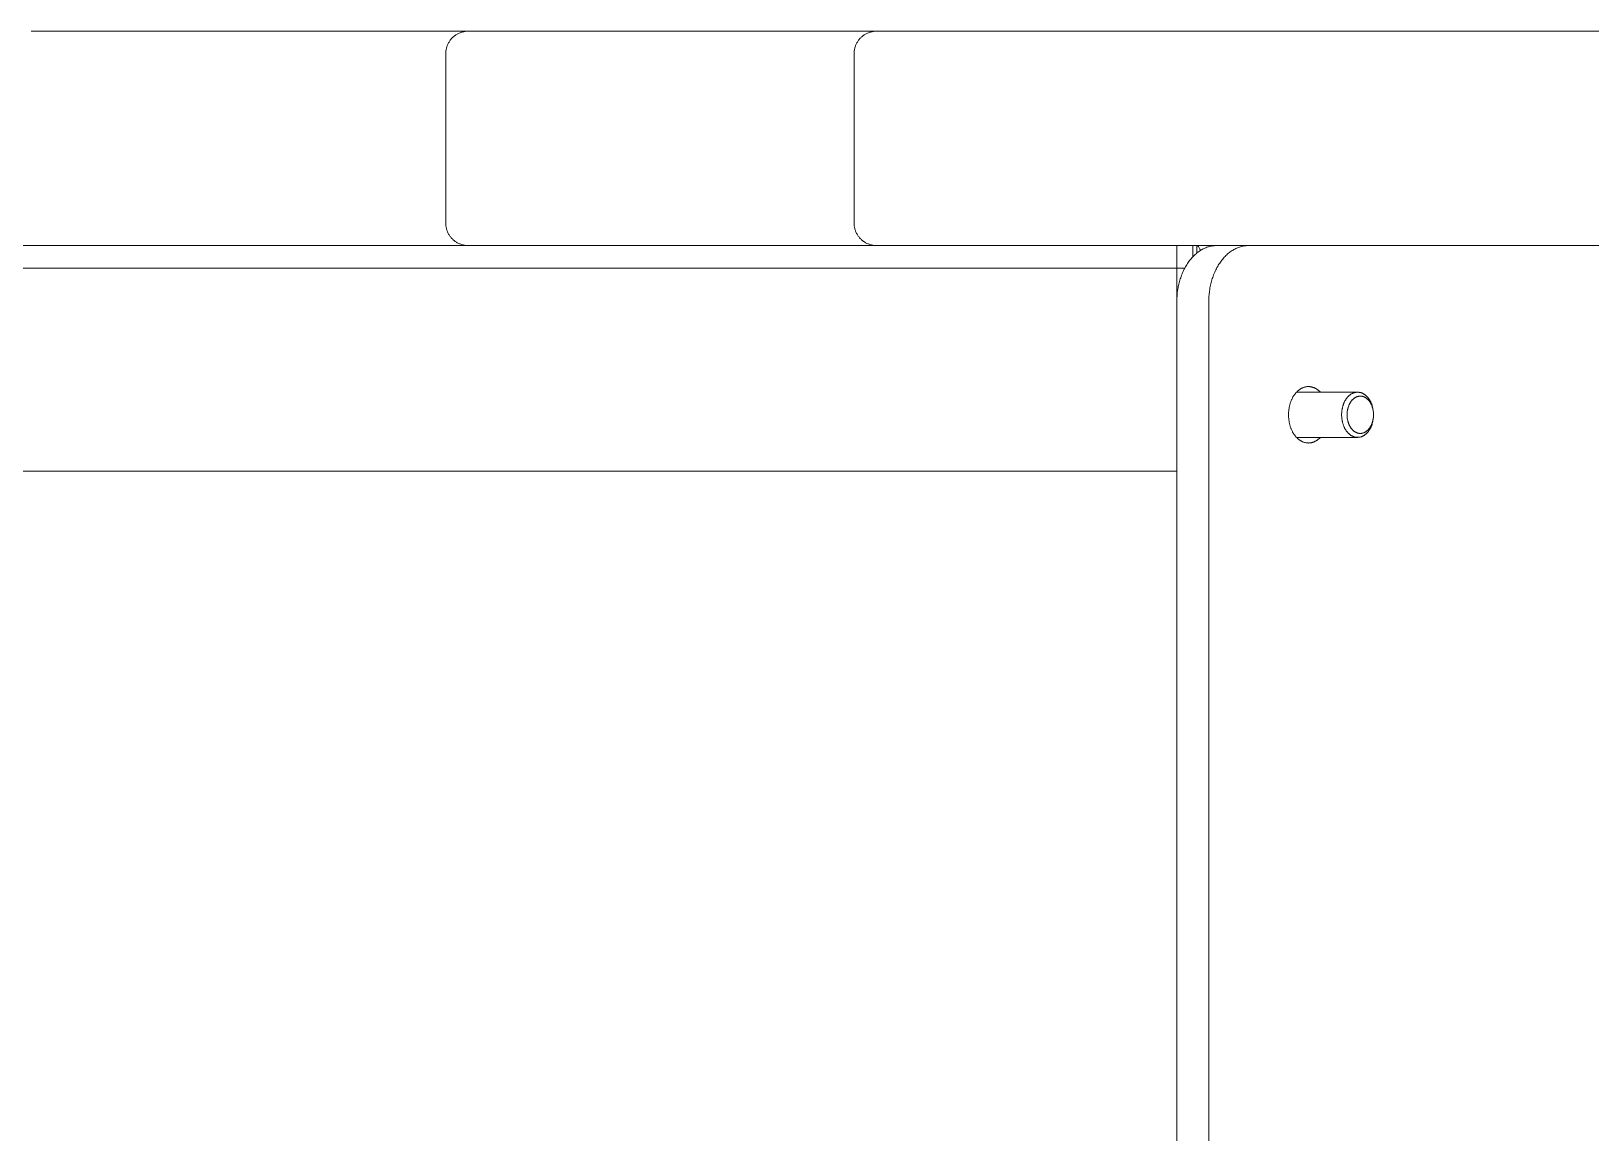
# Model space of a CAD drawing. Header units: millimetres. Extents: x -507 to 4570, y -12 to 3479.
# Drawn here: x 1247.2 to 1523.7, y 2824.5 to 3019.8 of the extents above; entities that cross this region are included whole.
import ezdxf

# ---------------------------------------------------------------- set-up
doc = ezdxf.new("R2010")
doc.units = ezdxf.units.MM
doc.layers.add('ZANO_R', color=7, linetype='Continuous', lineweight=0)

msp = doc.modelspace()

# ---------------------------------------------------------------- linework, layer by layer
at = {"layer": 'ZANO_R'}
for p, q in [((1311, 3019.82), (1247.24, 3019.82)), ((1324.61, 3019.82), (1311, 3019.82)), ((1321.99, 3018.75), (1322.09, 3018.84)), ((1322.09, 3018.84), (1322.2, 3018.93)), ((1322.2, 3018.93), (1322.3, 3019.01)), ((1322.3, 3019.01), (1322.41, 3019.09)), ((1322.41, 3019.09), (1322.53, 3019.17)), ((1322.53, 3019.17), (1322.64, 3019.24)), ((1322.64, 3019.24), (1322.76, 3019.31)), ((1322.76, 3019.31), (1322.88, 3019.38)), ((1322.88, 3019.38), (1323, 3019.44)), ((1323, 3019.44), (1323.13, 3019.49)), ((1323.13, 3019.49), (1323.25, 3019.55)), ((1323.25, 3019.55), (1323.38, 3019.59)), ((1323.38, 3019.59), (1323.51, 3019.64)), ((1323.51, 3019.64), (1323.64, 3019.68)), ((1323.64, 3019.68), (1323.77, 3019.71)), ((1323.77, 3019.71), (1323.91, 3019.74)), ((1323.91, 3019.74), (1324.04, 3019.77)), ((1324.04, 3019.77), (1324.18, 3019.79)), ((1324.18, 3019.79), (1324.31, 3019.8)), ((1324.31, 3019.8), (1324.45, 3019.82)), ((1324.45, 3019.82), (1324.58, 3019.82)), ((1324.58, 3019.82), (1324.72, 3019.82)), ((1384.4, 3019.82), (1324.72, 3019.82)), ((1396.97, 3019.82), (1384.4, 3019.82)), ((1394.37, 3018.75), (1394.47, 3018.84)), ((1394.47, 3018.84), (1394.58, 3018.93)), ((1394.58, 3018.93), (1394.68, 3019.01)), ((1394.68, 3019.01), (1394.79, 3019.09)), ((1394.79, 3019.09), (1394.91, 3019.17)), ((1394.91, 3019.17), (1395.02, 3019.24)), ((1395.02, 3019.24), (1395.14, 3019.31)), ((1395.14, 3019.31), (1395.26, 3019.38)), ((1395.26, 3019.38), (1395.38, 3019.44)), ((1395.38, 3019.44), (1395.51, 3019.49)), ((1395.51, 3019.49), (1395.63, 3019.55)), ((1395.63, 3019.55), (1395.76, 3019.59)), ((1395.76, 3019.59), (1395.89, 3019.64)), ((1395.89, 3019.64), (1396.02, 3019.68)), ((1396.02, 3019.68), (1396.15, 3019.71)), ((1396.15, 3019.71), (1396.29, 3019.74)), ((1396.29, 3019.74), (1396.42, 3019.77)), ((1396.42, 3019.77), (1396.56, 3019.79)), ((1396.56, 3019.79), (1396.69, 3019.8)), ((1396.69, 3019.8), (1396.83, 3019.82)), ((1396.83, 3019.82), (1396.96, 3019.82)), ((1396.96, 3019.82), (1397.1, 3019.82)), ((1452.13, 3019.82), (1397.1, 3019.82)), ((1763.6, 3019.82), (1452.13, 3019.82)), ((1320.72, 3015.96), (1320.73, 3016.1)), ((1320.73, 3016.1), (1320.74, 3016.23)), ((1320.74, 3016.23), (1320.76, 3016.37)), ((1320.76, 3016.37), (1320.78, 3016.5)), ((1320.78, 3016.5), (1320.8, 3016.64)), ((1320.8, 3016.64), (1320.84, 3016.77)), ((1320.84, 3016.77), (1320.87, 3016.9)), ((1320.87, 3016.9), (1320.91, 3017.03)), ((1320.91, 3017.03), (1320.95, 3017.16)), ((1320.95, 3017.16), (1321, 3017.29)), ((1321, 3017.29), (1321.05, 3017.42)), ((1321.05, 3017.42), (1321.11, 3017.54)), ((1321.11, 3017.54), (1321.17, 3017.67)), ((1321.17, 3017.67), (1321.23, 3017.79)), ((1321.23, 3017.79), (1321.3, 3017.9)), ((1321.3, 3017.9), (1321.38, 3018.02)), ((1321.38, 3018.02), (1321.45, 3018.13)), ((1321.45, 3018.13), (1321.53, 3018.24)), ((1321.53, 3018.24), (1321.62, 3018.35)), ((1321.62, 3018.35), (1321.71, 3018.45)), ((1321.71, 3018.45), (1321.8, 3018.56)), ((1321.8, 3018.56), (1321.89, 3018.65)), ((1321.89, 3018.65), (1321.99, 3018.75)), ((1393.1, 3015.96), (1393.11, 3016.1)), ((1393.11, 3016.1), (1393.12, 3016.23)), ((1393.12, 3016.23), (1393.14, 3016.37)), ((1393.14, 3016.37), (1393.16, 3016.5)), ((1393.16, 3016.5), (1393.18, 3016.64)), ((1393.18, 3016.64), (1393.21, 3016.77)), ((1393.21, 3016.77), (1393.25, 3016.9)), ((1393.25, 3016.9), (1393.29, 3017.03)), ((1393.29, 3017.03), (1393.33, 3017.16)), ((1393.33, 3017.16), (1393.38, 3017.29)), ((1393.38, 3017.29), (1393.43, 3017.42)), ((1393.43, 3017.42), (1393.49, 3017.54)), ((1393.49, 3017.54), (1393.55, 3017.67)), ((1393.55, 3017.67), (1393.61, 3017.79)), ((1393.61, 3017.79), (1393.68, 3017.9)), ((1393.68, 3017.9), (1393.76, 3018.02)), ((1393.76, 3018.02), (1393.83, 3018.13)), ((1393.83, 3018.13), (1393.91, 3018.24)), ((1393.91, 3018.24), (1394, 3018.35)), ((1394, 3018.35), (1394.09, 3018.45)), ((1394.09, 3018.45), (1394.18, 3018.56)), ((1394.18, 3018.56), (1394.27, 3018.65)), ((1394.27, 3018.65), (1394.37, 3018.75)), ((1320.72, 3015.82), (1320.72, 3015.96)), ((1320.72, 2985.82), (1320.72, 3015.82)), ((1393.1, 3015.82), (1393.1, 3015.96)), ((1393.1, 2985.82), (1393.1, 3015.82)), ((1320.72, 2985.69), (1320.72, 2985.82)), ((1320.73, 2985.55), (1320.72, 2985.69)), ((1393.1, 2985.69), (1393.1, 2985.82)), ((1393.11, 2985.55), (1393.1, 2985.69)), ((1320.74, 2985.41), (1320.73, 2985.55)), ((1320.76, 2985.28), (1320.74, 2985.41)), ((1320.78, 2985.14), (1320.76, 2985.28)), ((1320.81, 2985.01), (1320.78, 2985.14)), ((1320.84, 2984.88), (1320.81, 2985.01)), ((1320.87, 2984.74), (1320.84, 2984.88)), ((1320.91, 2984.61), (1320.87, 2984.74)), ((1320.95, 2984.48), (1320.91, 2984.61)), ((1321, 2984.35), (1320.95, 2984.48)), ((1321.05, 2984.23), (1321, 2984.35)), ((1321.11, 2984.1), (1321.05, 2984.23)), ((1321.17, 2983.98), (1321.11, 2984.1)), ((1321.24, 2983.86), (1321.17, 2983.98)), ((1321.31, 2983.74), (1321.24, 2983.86)), ((1321.38, 2983.63), (1321.31, 2983.74)), ((1321.46, 2983.51), (1321.38, 2983.63)), ((1321.54, 2983.4), (1321.46, 2983.51)), ((1321.62, 2983.29), (1321.54, 2983.4)), ((1321.71, 2983.19), (1321.62, 2983.29)), ((1321.8, 2983.09), (1321.71, 2983.19)), ((1321.9, 2982.99), (1321.8, 2983.09)), ((1322, 2982.89), (1321.9, 2982.99)), ((1322.1, 2982.8), (1322, 2982.89)), ((1393.12, 2985.41), (1393.11, 2985.55)), ((1393.14, 2985.28), (1393.12, 2985.41)), ((1393.16, 2985.14), (1393.14, 2985.28)), ((1393.18, 2985.01), (1393.16, 2985.14)), ((1393.21, 2984.88), (1393.18, 2985.01)), ((1393.25, 2984.74), (1393.21, 2984.88)), ((1393.29, 2984.61), (1393.25, 2984.74)), ((1393.33, 2984.48), (1393.29, 2984.61)), ((1393.38, 2984.35), (1393.33, 2984.48)), ((1393.43, 2984.23), (1393.38, 2984.35)), ((1393.49, 2984.1), (1393.43, 2984.23)), ((1393.55, 2983.98), (1393.49, 2984.1)), ((1393.62, 2983.86), (1393.55, 2983.98)), ((1393.69, 2983.74), (1393.62, 2983.86)), ((1393.76, 2983.63), (1393.69, 2983.74)), ((1393.84, 2983.51), (1393.76, 2983.63)), ((1393.92, 2983.4), (1393.84, 2983.51)), ((1394, 2983.29), (1393.92, 2983.4)), ((1394.09, 2983.19), (1394, 2983.29)), ((1394.18, 2983.09), (1394.09, 2983.19)), ((1394.28, 2982.99), (1394.18, 2983.09)), ((1394.38, 2982.89), (1394.28, 2982.99)), ((1394.48, 2982.8), (1394.38, 2982.89)), ((149.23, 2981.82), (1450.31, 2981.82)), ((1322.21, 2982.72), (1322.1, 2982.8)), ((1322.31, 2982.63), (1322.21, 2982.72)), ((1322.42, 2982.55), (1322.31, 2982.63)), ((1322.54, 2982.47), (1322.42, 2982.55)), ((1322.65, 2982.4), (1322.54, 2982.47)), ((1322.77, 2982.33), (1322.65, 2982.4)), ((1322.89, 2982.27), (1322.77, 2982.33)), ((1323.02, 2982.21), (1322.89, 2982.27)), ((1323.14, 2982.15), (1323.02, 2982.21)), ((1323.27, 2982.1), (1323.14, 2982.15)), ((1323.4, 2982.05), (1323.27, 2982.1)), ((1323.53, 2982.01), (1323.4, 2982.05)), ((1323.66, 2981.97), (1323.53, 2982.01)), ((1323.79, 2981.93), (1323.66, 2981.97)), ((1323.92, 2981.91), (1323.79, 2981.93)), ((1324.06, 2981.88), (1323.92, 2981.91)), ((1324.19, 2981.86), (1324.06, 2981.88)), ((1324.33, 2981.84), (1324.19, 2981.86)), ((1324.47, 2981.83), (1324.33, 2981.84)), ((1324.6, 2981.83), (1324.47, 2981.83)), ((1394.58, 2982.72), (1394.48, 2982.8)), ((1394.69, 2982.63), (1394.58, 2982.72)), ((1394.8, 2982.55), (1394.69, 2982.63)), ((1394.92, 2982.47), (1394.8, 2982.55)), ((1395.03, 2982.4), (1394.92, 2982.47)), ((1395.15, 2982.33), (1395.03, 2982.4)), ((1395.27, 2982.27), (1395.15, 2982.33)), ((1395.39, 2982.21), (1395.27, 2982.27)), ((1395.52, 2982.15), (1395.39, 2982.21)), ((1395.65, 2982.1), (1395.52, 2982.15)), ((1395.77, 2982.05), (1395.65, 2982.1)), ((1395.9, 2982.01), (1395.77, 2982.05)), ((1396.04, 2981.97), (1395.9, 2982.01)), ((1396.17, 2981.93), (1396.04, 2981.97)), ((1396.3, 2981.91), (1396.17, 2981.93)), ((1396.44, 2981.88), (1396.3, 2981.91)), ((1396.57, 2981.86), (1396.44, 2981.88)), ((1396.71, 2981.84), (1396.57, 2981.86)), ((1396.85, 2981.83), (1396.71, 2981.84)), ((1396.98, 2981.83), (1396.85, 2981.83)), ((1450.31, 2977.82), (1450.31, 2981.82)), ((1450.31, 2981.82), (1453.14, 2981.82)), ((1453.14, 2981.82), (1453.14, 2979.82)), ((1457.22, 2981.82), (1453.14, 2981.82)), ((1453.57, 2980.25), (1453.42, 2980.11)), ((1453.72, 2980.38), (1453.57, 2980.25)), ((1453.87, 2980.51), (1453.72, 2980.38)), ((1453.84, 2981.82), (1453.84, 2980.49)), ((1454.02, 2980.63), (1453.87, 2980.51)), ((1454.15, 2981.66), (1453.88, 2981.82)), ((1454.18, 2980.74), (1454.02, 2980.63)), ((1454.15, 2981.66), (1454.39, 2981.21)), ((1454.34, 2980.85), (1454.18, 2980.74)), ((1454.5, 2980.96), (1454.34, 2980.85)), ((1454.42, 2981.12), (1454.39, 2981.21)), ((1454.45, 2981.03), (1454.42, 2981.12)), ((1454.47, 2980.94), (1454.45, 2981.03)), ((1454.66, 2981.05), (1454.5, 2980.96)), ((1454.82, 2981.15), (1454.66, 2981.05)), ((1454.98, 2981.23), (1454.82, 2981.15)), ((1455.14, 2981.31), (1454.98, 2981.23)), ((1455.3, 2981.38), (1455.14, 2981.31)), ((1455.46, 2981.45), (1455.3, 2981.38)), ((1455.63, 2981.51), (1455.46, 2981.45)), ((1455.79, 2981.57), (1455.63, 2981.51)), ((1455.95, 2981.62), (1455.79, 2981.57)), ((1456.11, 2981.66), (1455.95, 2981.62)), ((1456.27, 2981.7), (1456.11, 2981.66)), ((1456.43, 2981.74), (1456.27, 2981.7)), ((1456.59, 2981.76), (1456.43, 2981.74)), ((1456.75, 2981.79), (1456.59, 2981.76)), ((1456.91, 2981.8), (1456.75, 2981.79)), ((1457.07, 2981.82), (1456.91, 2981.8)), ((1457.22, 2981.82), (1457.07, 2981.82)), ((1457.38, 2981.82), (1457.22, 2981.82)), ((1458.01, 2981.82), (1457.38, 2981.82)), ((1462.88, 2981.82), (1458.01, 2981.82)), ((1459.01, 2980.05), (1459.17, 2980.19)), ((1459.17, 2980.19), (1459.32, 2980.33)), ((1459.32, 2980.33), (1459.47, 2980.46)), ((1459.47, 2980.46), (1459.63, 2980.59)), ((1459.63, 2980.59), (1459.79, 2980.71)), ((1459.79, 2980.71), (1459.95, 2980.82)), ((1459.95, 2980.82), (1460.11, 2980.93)), ((1460.11, 2980.93), (1460.27, 2981.03)), ((1460.27, 2981.03), (1460.43, 2981.12)), ((1460.43, 2981.12), (1460.6, 2981.21)), ((1460.6, 2981.21), (1460.76, 2981.29)), ((1460.76, 2981.29), (1460.92, 2981.37)), ((1460.92, 2981.37), (1461.09, 2981.44)), ((1461.09, 2981.44), (1461.25, 2981.5)), ((1461.25, 2981.5), (1461.42, 2981.56)), ((1461.42, 2981.56), (1461.58, 2981.61)), ((1461.58, 2981.61), (1461.75, 2981.66)), ((1461.75, 2981.66), (1461.91, 2981.7)), ((1461.91, 2981.7), (1462.08, 2981.73)), ((1462.08, 2981.73), (1462.24, 2981.76)), ((1462.24, 2981.76), (1462.4, 2981.78)), ((1462.4, 2981.78), (1462.56, 2981.8)), ((1462.56, 2981.8), (1462.72, 2981.81)), ((1462.72, 2981.81), (1462.88, 2981.82)), ((1462.88, 2981.82), (1463.03, 2981.82)), ((1478.36, 2981.82), (1463.03, 2981.82)), ((1478.36, 2981.82), (1680, 2981.82)), ((149.23, 2977.82), (1450.31, 2977.82)), ((1450.31, 2977.82), (1450.31, 2941.82)), ((1450.31, 2977.82), (1451.72, 2977.82)), ((1451.52, 2977.43), (1451.42, 2977.22)), ((1451.62, 2977.64), (1451.52, 2977.43)), ((1451.73, 2977.84), (1451.62, 2977.64)), ((1451.84, 2978.04), (1451.73, 2977.84)), ((1451.95, 2978.24), (1451.84, 2978.04)), ((1452.07, 2978.43), (1451.95, 2978.24)), ((1452.19, 2978.62), (1452.07, 2978.43)), ((1452.32, 2978.81), (1452.19, 2978.62)), ((1452.44, 2978.99), (1452.32, 2978.81)), ((1452.57, 2979.16), (1452.44, 2978.99)), ((1452.71, 2979.33), (1452.57, 2979.16)), ((1452.84, 2979.5), (1452.71, 2979.33)), ((1452.98, 2979.66), (1452.84, 2979.5)), ((1453.13, 2979.81), (1452.98, 2979.66)), ((1453.27, 2979.96), (1453.13, 2979.81)), ((1453.42, 2980.11), (1453.27, 2979.96)), ((1457.12, 2977.3), (1457.22, 2977.51)), ((1457.22, 2977.51), (1457.32, 2977.72)), ((1457.32, 2977.72), (1457.43, 2977.93)), ((1457.43, 2977.93), (1457.55, 2978.13)), ((1457.55, 2978.13), (1457.66, 2978.33)), ((1457.66, 2978.33), (1457.78, 2978.52)), ((1457.78, 2978.52), (1457.91, 2978.71)), ((1457.91, 2978.71), (1458.03, 2978.9)), ((1458.03, 2978.9), (1458.17, 2979.08)), ((1458.17, 2979.08), (1458.3, 2979.25)), ((1458.3, 2979.25), (1458.44, 2979.42)), ((1458.44, 2979.42), (1458.58, 2979.59)), ((1458.58, 2979.59), (1458.72, 2979.75)), ((1458.72, 2979.75), (1458.87, 2979.9)), ((1458.87, 2979.9), (1459.01, 2980.05)), ((1450.62, 2974.77), (1450.57, 2974.54)), ((1450.67, 2975), (1450.62, 2974.77)), ((1450.73, 2975.22), (1450.67, 2975)), ((1450.79, 2975.45), (1450.73, 2975.22)), ((1450.85, 2975.68), (1450.79, 2975.45)), ((1450.92, 2975.9), (1450.85, 2975.68)), ((1451, 2976.13), (1450.92, 2975.9)), ((1451.07, 2976.35), (1451, 2976.13)), ((1451.15, 2976.57), (1451.07, 2976.35)), ((1451.24, 2976.79), (1451.15, 2976.57)), ((1451.33, 2977.01), (1451.24, 2976.79)), ((1451.42, 2977.22), (1451.33, 2977.01)), ((1456.24, 2974.58), (1456.29, 2974.81)), ((1456.29, 2974.81), (1456.34, 2975.04)), ((1456.34, 2975.04), (1456.4, 2975.27)), ((1456.4, 2975.27), (1456.46, 2975.51)), ((1456.46, 2975.51), (1456.53, 2975.74)), ((1456.53, 2975.74), (1456.6, 2975.96)), ((1456.6, 2975.96), (1456.67, 2976.19)), ((1456.67, 2976.19), (1456.75, 2976.42)), ((1456.75, 2976.42), (1456.84, 2976.64)), ((1456.84, 2976.64), (1456.93, 2976.86)), ((1456.93, 2976.86), (1457.02, 2977.08)), ((1457.02, 2977.08), (1457.12, 2977.3)), ((1450.32, 2972.49), (1450.31, 2972.05)), ((1450.35, 2972.94), (1450.32, 2972.49)), ((1450.39, 2973.39), (1450.35, 2972.94)), ((1450.45, 2973.85), (1450.39, 2973.39)), ((1450.53, 2974.31), (1450.45, 2973.85)), ((1450.57, 2974.54), (1450.53, 2974.31)), ((1455.96, 2971.82), (1455.97, 2972.27)), ((1455.97, 2972.27), (1455.99, 2972.72)), ((1455.99, 2972.72), (1456.03, 2973.18)), ((1456.03, 2973.18), (1456.08, 2973.64)), ((1456.08, 2973.64), (1456.15, 2974.11)), ((1456.15, 2974.11), (1456.19, 2974.34)), ((1456.19, 2974.34), (1456.24, 2974.58)), ((1455.96, 2971.82), (1455.96, 2577.82)), ((1471.02, 2955.17), (1471.08, 2955.27)), ((1471.08, 2955.27), (1471.14, 2955.36)), ((1471.14, 2955.36), (1471.21, 2955.45)), ((1471.21, 2955.45), (1471.27, 2955.54)), ((1471.27, 2955.54), (1471.34, 2955.62)), ((1471.34, 2955.62), (1471.41, 2955.71)), ((1471.41, 2955.71), (1471.48, 2955.79)), ((1471.48, 2955.79), (1471.56, 2955.86)), ((1482.35, 2955.82), (1471.52, 2955.82)), ((1471.56, 2955.86), (1471.63, 2955.94)), ((1471.63, 2955.94), (1471.71, 2956.01)), ((1471.71, 2956.01), (1471.78, 2956.08)), ((1471.78, 2956.08), (1471.86, 2956.14)), ((1471.86, 2956.14), (1471.94, 2956.21)), ((1471.94, 2956.21), (1472.02, 2956.27)), ((1472.02, 2956.27), (1472.1, 2956.32)), ((1472.1, 2956.32), (1472.18, 2956.38)), ((1472.18, 2956.38), (1472.26, 2956.43)), ((1472.26, 2956.43), (1472.34, 2956.47)), ((1472.34, 2956.47), (1472.42, 2956.52)), ((1472.42, 2956.52), (1472.5, 2956.56)), ((1472.5, 2956.56), (1472.59, 2956.6)), ((1472.59, 2956.6), (1472.67, 2956.63)), ((1472.67, 2956.63), (1472.75, 2956.66)), ((1472.75, 2956.66), (1472.83, 2956.69)), ((1472.83, 2956.69), (1472.92, 2956.72)), ((1472.92, 2956.72), (1473, 2956.74)), ((1473, 2956.74), (1473.08, 2956.76)), ((1473.08, 2956.76), (1473.16, 2956.78)), ((1473.16, 2956.78), (1473.24, 2956.79)), ((1473.24, 2956.79), (1473.32, 2956.8)), ((1473.32, 2956.8), (1473.4, 2956.81)), ((1473.4, 2956.81), (1473.48, 2956.82)), ((1473.48, 2956.82), (1473.56, 2956.82)), ((1473.56, 2956.82), (1473.64, 2956.82)), ((1473.64, 2956.82), (1473.71, 2956.82)), ((1473.71, 2956.82), (1473.77, 2956.82)), ((1473.77, 2956.82), (1473.84, 2956.82)), ((1473.84, 2956.82), (1473.9, 2956.81)), ((1473.9, 2956.81), (1473.97, 2956.8)), ((1473.97, 2956.8), (1474.04, 2956.79)), ((1474.04, 2956.79), (1474.1, 2956.78)), ((1474.1, 2956.78), (1474.17, 2956.77)), ((1474.17, 2956.77), (1474.24, 2956.75)), ((1474.24, 2956.75), (1474.31, 2956.74)), ((1474.31, 2956.74), (1474.38, 2956.72)), ((1474.38, 2956.72), (1474.44, 2956.69)), ((1474.44, 2956.69), (1474.51, 2956.67)), ((1474.51, 2956.67), (1474.58, 2956.65)), ((1474.58, 2956.65), (1474.65, 2956.62)), ((1474.65, 2956.62), (1474.72, 2956.59)), ((1474.72, 2956.59), (1474.79, 2956.56)), ((1474.79, 2956.56), (1474.85, 2956.52)), ((1474.85, 2956.52), (1474.92, 2956.49)), ((1474.92, 2956.49), (1474.99, 2956.45)), ((1474.99, 2956.45), (1475.06, 2956.41)), ((1475.06, 2956.41), (1475.12, 2956.36)), ((1475.12, 2956.36), (1475.19, 2956.32)), ((1475.19, 2956.32), (1475.26, 2956.27)), ((1475.26, 2956.27), (1475.32, 2956.22)), ((1475.32, 2956.22), (1475.39, 2956.17)), ((1475.39, 2956.17), (1475.45, 2956.12)), ((1475.45, 2956.12), (1475.51, 2956.07)), ((1475.51, 2956.07), (1475.58, 2956.01)), ((1475.58, 2956.01), (1475.64, 2955.95)), ((1475.64, 2955.95), (1475.7, 2955.89)), ((1475.7, 2955.89), (1475.76, 2955.82)), ((1480.92, 2955.28), (1480.86, 2955.23)), ((1480.98, 2955.33), (1480.92, 2955.28)), ((1481.05, 2955.38), (1480.98, 2955.33)), ((1481.11, 2955.42), (1481.05, 2955.38)), ((1481.17, 2955.47), (1481.11, 2955.42)), ((1481.24, 2955.51), (1481.17, 2955.47)), ((1481.3, 2955.54), (1481.24, 2955.51)), ((1481.37, 2955.58), (1481.3, 2955.54)), ((1481.44, 2955.61), (1481.37, 2955.58)), ((1481.5, 2955.64), (1481.44, 2955.61)), ((1481.57, 2955.67), (1481.5, 2955.64)), ((1481.63, 2955.7), (1481.57, 2955.67)), ((1481.7, 2955.72), (1481.63, 2955.7)), ((1481.77, 2955.74), (1481.7, 2955.72)), ((1481.83, 2955.76), (1481.77, 2955.74)), ((1481.9, 2955.77), (1481.83, 2955.76)), ((1481.96, 2955.79), (1481.9, 2955.77)), ((1482.03, 2955.8), (1481.96, 2955.79)), ((1482.09, 2955.81), (1482.03, 2955.8)), ((1482.16, 2955.82), (1482.09, 2955.81)), ((1482.22, 2955.82), (1482.16, 2955.82)), ((1482.28, 2955.82), (1482.22, 2955.82)), ((1482.35, 2955.82), (1482.28, 2955.82)), ((1482.41, 2955.82), (1482.35, 2955.82)), ((1482.47, 2955.82), (1482.41, 2955.82)), ((1482.53, 2955.82), (1482.47, 2955.82)), ((1482.59, 2955.81), (1482.53, 2955.82)), ((1482.65, 2955.8), (1482.59, 2955.81)), ((1482.71, 2955.79), (1482.65, 2955.8)), ((1482.77, 2955.78), (1482.71, 2955.79)), ((1482.83, 2955.76), (1482.77, 2955.78)), ((1482.9, 2955.75), (1482.83, 2955.76)), ((1482.96, 2955.73), (1482.9, 2955.75)), ((1483.02, 2955.71), (1482.96, 2955.73)), ((1483.08, 2955.69), (1483.02, 2955.71)), ((1483.15, 2955.66), (1483.08, 2955.69)), ((1483.21, 2955.63), (1483.15, 2955.66)), ((1483.27, 2955.61), (1483.21, 2955.63)), ((1483.33, 2955.57), (1483.27, 2955.61)), ((1483.39, 2955.54), (1483.33, 2955.57)), ((1483.46, 2955.5), (1483.39, 2955.54)), ((1483.52, 2955.47), (1483.46, 2955.5)), ((1483.58, 2955.42), (1483.52, 2955.47)), ((1483.64, 2955.38), (1483.58, 2955.42)), ((1483.7, 2955.34), (1483.64, 2955.38)), ((1483.76, 2955.29), (1483.7, 2955.34)), ((1483.82, 2955.24), (1483.76, 2955.29)), ((1470.12, 2952.27), (1470.14, 2952.5)), ((1470.14, 2952.5), (1470.16, 2952.73)), ((1470.16, 2952.73), (1470.2, 2952.97)), ((1470.2, 2952.97), (1470.22, 2953.08)), ((1470.22, 2953.08), (1470.24, 2953.2)), ((1470.24, 2953.2), (1470.27, 2953.32)), ((1470.27, 2953.32), (1470.29, 2953.43)), ((1470.29, 2953.43), (1470.32, 2953.55)), ((1470.32, 2953.55), (1470.35, 2953.67)), ((1470.35, 2953.67), (1470.39, 2953.78)), ((1470.39, 2953.78), (1470.42, 2953.89)), ((1470.42, 2953.89), (1470.46, 2954.01)), ((1470.46, 2954.01), (1470.5, 2954.12)), ((1470.5, 2954.12), (1470.54, 2954.23)), ((1470.54, 2954.23), (1470.59, 2954.34)), ((1470.59, 2954.34), (1470.63, 2954.45)), ((1470.63, 2954.45), (1470.68, 2954.56)), ((1470.68, 2954.56), (1470.73, 2954.67)), ((1470.73, 2954.67), (1470.79, 2954.77)), ((1470.79, 2954.77), (1470.84, 2954.88)), ((1470.84, 2954.88), (1470.9, 2954.98)), ((1470.9, 2954.98), (1470.96, 2955.08)), ((1470.96, 2955.08), (1471.02, 2955.17)), ((1479.56, 2952.55), (1479.54, 2952.37)), ((1479.59, 2952.74), (1479.56, 2952.55)), ((1479.61, 2952.83), (1479.59, 2952.74)), ((1479.63, 2952.93), (1479.61, 2952.83)), ((1479.65, 2953.02), (1479.63, 2952.93)), ((1479.67, 2953.11), (1479.65, 2953.02)), ((1479.69, 2953.2), (1479.67, 2953.11)), ((1479.72, 2953.3), (1479.69, 2953.2)), ((1479.74, 2953.39), (1479.72, 2953.3)), ((1479.77, 2953.48), (1479.74, 2953.39)), ((1479.8, 2953.57), (1479.77, 2953.48)), ((1479.83, 2953.66), (1479.8, 2953.57)), ((1479.87, 2953.75), (1479.83, 2953.66)), ((1479.9, 2953.84), (1479.87, 2953.75)), ((1479.94, 2953.93), (1479.9, 2953.84)), ((1479.98, 2954.01), (1479.94, 2953.93)), ((1480.02, 2954.1), (1479.98, 2954.01)), ((1480.06, 2954.18), (1480.02, 2954.1)), ((1480.1, 2954.27), (1480.06, 2954.18)), ((1480.15, 2954.35), (1480.1, 2954.27)), ((1480.2, 2954.43), (1480.15, 2954.35)), ((1480.24, 2954.5), (1480.2, 2954.43)), ((1480.29, 2954.58), (1480.24, 2954.5)), ((1480.35, 2954.65), (1480.29, 2954.58)), ((1480.4, 2954.73), (1480.35, 2954.65)), ((1480.45, 2954.8), (1480.4, 2954.73)), ((1480.51, 2954.86), (1480.45, 2954.8)), ((1480.56, 2954.93), (1480.51, 2954.86)), ((1480.53, 2952.43), (1480.56, 2952.58)), ((1480.62, 2954.99), (1480.56, 2954.93)), ((1480.56, 2952.58), (1480.57, 2952.66)), ((1480.57, 2952.66), (1480.58, 2952.74)), ((1480.58, 2952.74), (1480.6, 2952.81)), ((1480.6, 2952.81), (1480.62, 2952.89)), ((1480.68, 2955.06), (1480.62, 2954.99)), ((1480.62, 2952.89), (1480.64, 2952.97)), ((1480.64, 2952.97), (1480.66, 2953.04)), ((1480.66, 2953.04), (1480.68, 2953.12)), ((1480.74, 2955.12), (1480.68, 2955.06)), ((1480.68, 2953.12), (1480.7, 2953.19)), ((1480.7, 2953.19), (1480.73, 2953.27)), ((1480.73, 2953.27), (1480.76, 2953.34)), ((1480.8, 2955.17), (1480.74, 2955.12)), ((1480.76, 2953.34), (1480.78, 2953.42)), ((1480.78, 2953.42), (1480.81, 2953.49)), ((1480.86, 2955.23), (1480.8, 2955.17)), ((1480.81, 2953.49), (1480.84, 2953.56)), ((1480.84, 2953.56), (1480.88, 2953.64)), ((1480.88, 2953.64), (1480.91, 2953.71)), ((1480.91, 2953.71), (1480.94, 2953.78)), ((1480.94, 2953.78), (1480.98, 2953.84)), ((1480.98, 2953.84), (1481.02, 2953.91)), ((1481.02, 2953.91), (1481.06, 2953.98)), ((1481.06, 2953.98), (1481.1, 2954.04)), ((1481.1, 2954.04), (1481.14, 2954.1)), ((1481.14, 2954.1), (1481.18, 2954.17)), ((1481.18, 2954.17), (1481.22, 2954.22)), ((1481.22, 2954.22), (1481.27, 2954.28)), ((1481.27, 2954.28), (1481.31, 2954.34)), ((1481.31, 2954.34), (1481.36, 2954.39)), ((1481.36, 2954.39), (1481.41, 2954.45)), ((1481.41, 2954.45), (1481.45, 2954.5)), ((1481.45, 2954.5), (1481.5, 2954.55)), ((1481.5, 2954.55), (1481.55, 2954.59)), ((1481.55, 2954.59), (1481.6, 2954.64)), ((1481.6, 2954.64), (1481.65, 2954.68)), ((1481.65, 2954.68), (1481.71, 2954.73)), ((1481.71, 2954.73), (1481.76, 2954.76)), ((1481.76, 2954.76), (1481.81, 2954.8)), ((1481.81, 2954.8), (1481.86, 2954.84)), ((1481.86, 2954.84), (1481.92, 2954.87)), ((1481.92, 2954.87), (1481.97, 2954.9)), ((1481.97, 2954.9), (1482.03, 2954.93)), ((1482.03, 2954.93), (1482.08, 2954.96)), ((1482.08, 2954.96), (1482.14, 2954.98)), ((1482.14, 2954.98), (1482.19, 2955.01)), ((1482.19, 2955.01), (1482.24, 2955.03)), ((1482.24, 2955.03), (1482.3, 2955.05)), ((1482.3, 2955.05), (1482.35, 2955.06)), ((1482.35, 2955.06), (1482.41, 2955.08)), ((1482.41, 2955.08), (1482.46, 2955.09)), ((1482.46, 2955.09), (1482.52, 2955.1)), ((1482.52, 2955.1), (1482.57, 2955.11)), ((1482.57, 2955.11), (1482.62, 2955.12)), ((1482.62, 2955.12), (1482.68, 2955.13)), ((1482.68, 2955.13), (1482.73, 2955.13)), ((1482.73, 2955.13), (1482.78, 2955.13)), ((1482.78, 2955.13), (1482.83, 2955.13)), ((1482.83, 2955.13), (1482.89, 2955.13)), ((1482.89, 2955.13), (1482.94, 2955.13)), ((1482.94, 2955.13), (1482.99, 2955.13)), ((1482.99, 2955.13), (1483.04, 2955.12)), ((1483.04, 2955.12), (1483.1, 2955.11)), ((1483.1, 2955.11), (1483.15, 2955.1)), ((1483.15, 2955.1), (1483.21, 2955.09)), ((1483.21, 2955.09), (1483.26, 2955.08)), ((1483.26, 2955.08), (1483.31, 2955.06)), ((1483.31, 2955.06), (1483.37, 2955.05)), ((1483.37, 2955.05), (1483.42, 2955.03)), ((1483.42, 2955.03), (1483.48, 2955.01)), ((1483.48, 2955.01), (1483.53, 2954.98)), ((1483.53, 2954.98), (1483.59, 2954.96)), ((1483.59, 2954.96), (1483.64, 2954.93)), ((1483.64, 2954.93), (1483.7, 2954.9)), ((1483.7, 2954.9), (1483.75, 2954.87)), ((1483.75, 2954.87), (1483.8, 2954.84)), ((1483.8, 2954.84), (1483.86, 2954.8)), ((1483.88, 2955.19), (1483.82, 2955.24)), ((1483.86, 2954.8), (1483.91, 2954.76)), ((1483.93, 2955.14), (1483.88, 2955.19)), ((1483.91, 2954.76), (1483.96, 2954.73)), ((1483.99, 2955.08), (1483.93, 2955.14)), ((1483.96, 2954.73), (1484.01, 2954.68)), ((1484.04, 2955.02), (1483.99, 2955.08)), ((1484.01, 2954.68), (1484.06, 2954.64)), ((1484.1, 2954.96), (1484.04, 2955.02)), ((1484.06, 2954.64), (1484.11, 2954.59)), ((1484.15, 2954.9), (1484.1, 2954.96)), ((1484.11, 2954.59), (1484.16, 2954.55)), ((1484.21, 2954.84), (1484.15, 2954.9)), ((1484.16, 2954.55), (1484.21, 2954.5)), ((1484.26, 2954.77), (1484.21, 2954.84)), ((1484.21, 2954.5), (1484.26, 2954.45)), ((1484.31, 2954.7), (1484.26, 2954.77)), ((1484.26, 2954.45), (1484.31, 2954.39)), ((1484.36, 2954.64), (1484.31, 2954.7)), ((1484.31, 2954.39), (1484.36, 2954.34)), ((1484.41, 2954.57), (1484.36, 2954.64)), ((1484.36, 2954.34), (1484.4, 2954.28)), ((1484.4, 2954.28), (1484.45, 2954.22)), ((1484.45, 2954.49), (1484.41, 2954.57)), ((1484.5, 2954.42), (1484.45, 2954.49)), ((1484.45, 2954.22), (1484.49, 2954.17)), ((1484.49, 2954.17), (1484.53, 2954.1)), ((1484.54, 2954.34), (1484.5, 2954.42)), ((1484.53, 2954.1), (1484.57, 2954.04)), ((1484.59, 2954.27), (1484.54, 2954.34)), ((1484.57, 2954.04), (1484.61, 2953.98)), ((1484.63, 2954.19), (1484.59, 2954.27)), ((1484.61, 2953.98), (1484.65, 2953.91)), ((1484.67, 2954.11), (1484.63, 2954.19)), ((1484.65, 2953.91), (1484.69, 2953.84)), ((1484.71, 2954.03), (1484.67, 2954.11)), ((1484.69, 2953.84), (1484.72, 2953.78)), ((1484.74, 2953.95), (1484.71, 2954.03)), ((1484.72, 2953.78), (1484.76, 2953.71)), ((1484.78, 2953.86), (1484.74, 2953.95)), ((1484.76, 2953.71), (1484.79, 2953.64)), ((1484.81, 2953.78), (1484.78, 2953.86)), ((1484.79, 2953.64), (1484.82, 2953.56)), ((1484.85, 2953.7), (1484.81, 2953.78)), ((1484.82, 2953.56), (1484.86, 2953.49)), ((1484.88, 2953.61), (1484.85, 2953.7)), ((1484.86, 2953.49), (1484.88, 2953.42)), ((1484.91, 2953.53), (1484.88, 2953.61)), ((1484.88, 2953.42), (1484.91, 2953.34)), ((1484.93, 2953.44), (1484.91, 2953.53)), ((1484.91, 2953.34), (1484.94, 2953.27)), ((1484.96, 2953.35), (1484.93, 2953.44)), ((1484.94, 2953.27), (1484.96, 2953.19)), ((1484.98, 2953.26), (1484.96, 2953.35)), ((1484.96, 2953.19), (1484.99, 2953.12)), ((1485.01, 2953.18), (1484.98, 2953.26)), ((1484.99, 2953.12), (1485.01, 2953.04)), ((1485.05, 2953), (1485.01, 2953.18)), ((1485.01, 2953.04), (1485.03, 2952.97)), ((1485.03, 2952.97), (1485.05, 2952.89)), ((1485.08, 2952.82), (1485.05, 2953)), ((1485.05, 2952.89), (1485.07, 2952.81)), ((1485.07, 2952.81), (1485.08, 2952.74)), ((1485.11, 2952.65), (1485.08, 2952.82)), ((1485.08, 2952.74), (1485.1, 2952.66)), ((1485.1, 2952.66), (1485.11, 2952.58)), ((1485.14, 2952.47), (1485.11, 2952.65)), ((1485.11, 2952.58), (1485.13, 2952.43)), ((1470.11, 2952.05), (1470.12, 2952.27)), ((1470.11, 2951.82), (1470.11, 2952.05)), ((1470.11, 2951.6), (1470.11, 2951.82)), ((1470.12, 2951.38), (1470.11, 2951.6)), ((1470.14, 2951.15), (1470.12, 2951.38)), ((1470.16, 2950.92), (1470.14, 2951.15)), ((1470.2, 2950.68), (1470.16, 2950.92)), ((1470.22, 2950.57), (1470.2, 2950.68)), ((1470.24, 2950.45), (1470.22, 2950.57)), ((1470.27, 2950.33), (1470.24, 2950.45)), ((1470.29, 2950.22), (1470.27, 2950.33)), ((1470.32, 2950.1), (1470.29, 2950.22)), ((1470.35, 2949.98), (1470.32, 2950.1)), ((1470.39, 2949.87), (1470.35, 2949.98)), ((1470.42, 2949.75), (1470.39, 2949.87)), ((1470.46, 2949.64), (1470.42, 2949.75)), ((1479.53, 2952.18), (1479.52, 2952)), ((1479.52, 2952), (1479.52, 2951.82)), ((1479.52, 2951.82), (1479.52, 2951.65)), ((1479.52, 2951.65), (1479.53, 2951.47)), ((1479.54, 2952.37), (1479.53, 2952.18)), ((1479.53, 2951.47), (1479.54, 2951.28)), ((1479.54, 2951.28), (1479.56, 2951.1)), ((1479.56, 2951.1), (1479.59, 2950.91)), ((1479.59, 2950.91), (1479.61, 2950.82)), ((1479.61, 2950.82), (1479.63, 2950.72)), ((1479.63, 2950.72), (1479.65, 2950.63)), ((1479.65, 2950.63), (1479.67, 2950.54)), ((1479.67, 2950.54), (1479.69, 2950.44)), ((1479.69, 2950.44), (1479.72, 2950.35)), ((1479.72, 2950.35), (1479.74, 2950.26)), ((1479.74, 2950.26), (1479.77, 2950.17)), ((1479.77, 2950.17), (1479.8, 2950.08)), ((1479.8, 2950.08), (1479.83, 2949.99)), ((1479.83, 2949.99), (1479.87, 2949.9)), ((1479.87, 2949.9), (1479.9, 2949.81)), ((1479.9, 2949.81), (1479.94, 2949.72)), ((1479.94, 2949.72), (1479.98, 2949.64)), ((1480.49, 2951.82), (1480.5, 2951.97)), ((1480.5, 2951.68), (1480.49, 2951.82)), ((1480.5, 2952.12), (1480.52, 2952.27)), ((1480.5, 2951.97), (1480.5, 2952.12)), ((1480.5, 2951.53), (1480.5, 2951.68)), ((1480.52, 2951.38), (1480.5, 2951.53)), ((1480.52, 2952.27), (1480.53, 2952.43)), ((1480.53, 2951.22), (1480.52, 2951.38)), ((1480.56, 2951.07), (1480.53, 2951.22)), ((1480.57, 2950.99), (1480.56, 2951.07)), ((1480.58, 2950.91), (1480.57, 2950.99)), ((1480.6, 2950.84), (1480.58, 2950.91)), ((1480.62, 2950.76), (1480.6, 2950.84)), ((1480.64, 2950.68), (1480.62, 2950.76)), ((1480.66, 2950.61), (1480.64, 2950.68)), ((1480.68, 2950.53), (1480.66, 2950.61)), ((1480.7, 2950.45), (1480.68, 2950.53)), ((1480.73, 2950.38), (1480.7, 2950.45)), ((1480.76, 2950.3), (1480.73, 2950.38)), ((1480.78, 2950.23), (1480.76, 2950.3)), ((1480.81, 2950.16), (1480.78, 2950.23)), ((1480.84, 2950.09), (1480.81, 2950.16)), ((1480.88, 2950.01), (1480.84, 2950.09)), ((1480.91, 2949.94), (1480.88, 2950.01)), ((1480.94, 2949.87), (1480.91, 2949.94)), ((1480.98, 2949.81), (1480.94, 2949.87)), ((1481.02, 2949.74), (1480.98, 2949.81)), ((1481.06, 2949.67), (1481.02, 2949.74)), ((1484.65, 2949.74), (1484.61, 2949.67)), ((1484.69, 2949.81), (1484.65, 2949.74)), ((1484.72, 2949.87), (1484.69, 2949.81)), ((1484.76, 2949.94), (1484.72, 2949.87)), ((1484.74, 2949.7), (1484.78, 2949.79)), ((1484.79, 2950.01), (1484.76, 2949.94)), ((1484.78, 2949.79), (1484.81, 2949.87)), ((1484.82, 2950.09), (1484.79, 2950.01)), ((1484.81, 2949.87), (1484.85, 2949.95)), ((1484.86, 2950.16), (1484.82, 2950.09)), ((1484.85, 2949.95), (1484.88, 2950.04)), ((1484.88, 2950.23), (1484.86, 2950.16)), ((1484.91, 2950.3), (1484.88, 2950.23)), ((1484.88, 2950.04), (1484.91, 2950.12)), ((1484.94, 2950.38), (1484.91, 2950.3)), ((1484.91, 2950.12), (1484.93, 2950.21)), ((1484.93, 2950.21), (1484.96, 2950.3)), ((1484.96, 2950.45), (1484.94, 2950.38)), ((1484.99, 2950.53), (1484.96, 2950.45)), ((1484.96, 2950.3), (1484.98, 2950.39)), ((1484.98, 2950.39), (1485.01, 2950.47)), ((1485.01, 2950.61), (1484.99, 2950.53)), ((1485.03, 2950.68), (1485.01, 2950.61)), ((1485.01, 2950.47), (1485.05, 2950.65)), ((1485.05, 2950.76), (1485.03, 2950.68)), ((1485.07, 2950.84), (1485.05, 2950.76)), ((1485.05, 2950.65), (1485.08, 2950.83)), ((1485.08, 2950.91), (1485.07, 2950.84)), ((1485.08, 2950.83), (1485.11, 2951)), ((1485.1, 2950.99), (1485.08, 2950.91)), ((1485.11, 2951.07), (1485.1, 2950.99)), ((1485.13, 2951.22), (1485.11, 2951.07)), ((1485.11, 2951), (1485.14, 2951.18)), ((1485.13, 2952.43), (1485.15, 2952.27)), ((1485.15, 2951.38), (1485.13, 2951.22)), ((1485.15, 2952.3), (1485.14, 2952.47)), ((1485.14, 2951.18), (1485.15, 2951.35)), ((1485.17, 2952.12), (1485.15, 2952.3)), ((1485.15, 2952.27), (1485.16, 2952.12)), ((1485.15, 2951.35), (1485.17, 2951.53)), ((1485.16, 2951.53), (1485.15, 2951.38)), ((1485.16, 2952.12), (1485.17, 2951.97)), ((1485.17, 2951.68), (1485.16, 2951.53)), ((1485.17, 2951.97), (1485.17, 2951.82)), ((1485.17, 2951.82), (1485.17, 2951.68)), ((1470.5, 2949.53), (1470.46, 2949.64)), ((1470.54, 2949.42), (1470.5, 2949.53)), ((1470.59, 2949.31), (1470.54, 2949.42)), ((1470.63, 2949.2), (1470.59, 2949.31)), ((1470.68, 2949.09), (1470.63, 2949.2)), ((1470.73, 2948.98), (1470.68, 2949.09)), ((1470.79, 2948.88), (1470.73, 2948.98)), ((1470.84, 2948.77), (1470.79, 2948.88)), ((1470.9, 2948.67), (1470.84, 2948.77)), ((1470.96, 2948.57), (1470.9, 2948.67)), ((1471.02, 2948.48), (1470.96, 2948.57)), ((1471.08, 2948.38), (1471.02, 2948.48)), ((1471.14, 2948.29), (1471.08, 2948.38)), ((1471.21, 2948.2), (1471.14, 2948.29)), ((1471.27, 2948.11), (1471.21, 2948.2)), ((1471.34, 2948.03), (1471.27, 2948.11)), ((1471.41, 2947.94), (1471.34, 2948.03)), ((1471.48, 2947.86), (1471.41, 2947.94)), ((1471.56, 2947.79), (1471.48, 2947.86)), ((1482.35, 2947.82), (1471.52, 2947.82)), ((1471.63, 2947.71), (1471.56, 2947.79)), ((1471.71, 2947.64), (1471.63, 2947.71)), ((1471.78, 2947.57), (1471.71, 2947.64)), ((1471.86, 2947.51), (1471.78, 2947.57)), ((1471.94, 2947.44), (1471.86, 2947.51)), ((1472.02, 2947.38), (1471.94, 2947.44)), ((1472.1, 2947.33), (1472.02, 2947.38)), ((1472.18, 2947.27), (1472.1, 2947.33)), ((1472.26, 2947.22), (1472.18, 2947.27)), ((1472.34, 2947.18), (1472.26, 2947.22)), ((1472.42, 2947.13), (1472.34, 2947.18)), ((1472.5, 2947.09), (1472.42, 2947.13)), ((1472.59, 2947.05), (1472.5, 2947.09)), ((1472.67, 2947.02), (1472.59, 2947.05)), ((1472.75, 2946.99), (1472.67, 2947.02)), ((1472.83, 2946.96), (1472.75, 2946.99)), ((1472.92, 2946.93), (1472.83, 2946.96)), ((1474.44, 2946.96), (1474.38, 2946.93)), ((1474.51, 2946.98), (1474.44, 2946.96)), ((1474.58, 2947), (1474.51, 2946.98)), ((1474.65, 2947.03), (1474.58, 2947)), ((1474.72, 2947.06), (1474.65, 2947.03)), ((1474.79, 2947.09), (1474.72, 2947.06)), ((1474.85, 2947.13), (1474.79, 2947.09)), ((1474.92, 2947.16), (1474.85, 2947.13)), ((1474.99, 2947.2), (1474.92, 2947.16)), ((1475.06, 2947.24), (1474.99, 2947.2)), ((1475.12, 2947.29), (1475.06, 2947.24)), ((1475.19, 2947.33), (1475.12, 2947.29)), ((1475.26, 2947.38), (1475.19, 2947.33)), ((1475.32, 2947.43), (1475.26, 2947.38)), ((1475.39, 2947.48), (1475.32, 2947.43)), ((1475.45, 2947.53), (1475.39, 2947.48)), ((1475.51, 2947.58), (1475.45, 2947.53)), ((1475.58, 2947.64), (1475.51, 2947.58)), ((1475.64, 2947.7), (1475.58, 2947.64)), ((1475.7, 2947.76), (1475.64, 2947.7)), ((1475.76, 2947.82), (1475.7, 2947.76)), ((1479.98, 2949.64), (1480.02, 2949.55)), ((1480.02, 2949.55), (1480.06, 2949.47)), ((1480.06, 2949.47), (1480.1, 2949.38)), ((1480.1, 2949.38), (1480.15, 2949.3)), ((1480.15, 2949.3), (1480.2, 2949.22)), ((1480.2, 2949.22), (1480.24, 2949.15)), ((1480.24, 2949.15), (1480.29, 2949.07)), ((1480.29, 2949.07), (1480.35, 2949)), ((1480.35, 2949), (1480.4, 2948.92)), ((1480.4, 2948.92), (1480.45, 2948.85)), ((1480.45, 2948.85), (1480.51, 2948.79)), ((1480.51, 2948.79), (1480.56, 2948.72)), ((1480.56, 2948.72), (1480.62, 2948.66)), ((1480.62, 2948.66), (1480.68, 2948.59)), ((1480.68, 2948.59), (1480.74, 2948.53)), ((1480.74, 2948.53), (1480.8, 2948.48)), ((1480.8, 2948.48), (1480.86, 2948.42)), ((1480.86, 2948.42), (1480.92, 2948.37)), ((1480.92, 2948.37), (1480.98, 2948.32)), ((1480.98, 2948.32), (1481.05, 2948.27)), ((1481.05, 2948.27), (1481.11, 2948.23)), ((1481.1, 2949.61), (1481.06, 2949.67)), ((1481.14, 2949.55), (1481.1, 2949.61)), ((1481.11, 2948.23), (1481.17, 2948.18)), ((1481.18, 2949.48), (1481.14, 2949.55)), ((1481.17, 2948.18), (1481.24, 2948.14)), ((1481.22, 2949.42), (1481.18, 2949.48)), ((1481.27, 2949.37), (1481.22, 2949.42)), ((1481.24, 2948.14), (1481.3, 2948.11)), ((1481.31, 2949.31), (1481.27, 2949.37)), ((1481.3, 2948.11), (1481.37, 2948.07)), ((1481.36, 2949.26), (1481.31, 2949.31)), ((1481.41, 2949.2), (1481.36, 2949.26)), ((1481.37, 2948.07), (1481.44, 2948.04)), ((1481.45, 2949.15), (1481.41, 2949.2)), ((1481.44, 2948.04), (1481.5, 2948.01)), ((1481.5, 2949.1), (1481.45, 2949.15)), ((1481.55, 2949.05), (1481.5, 2949.1)), ((1481.5, 2948.01), (1481.57, 2947.98)), ((1481.6, 2949.01), (1481.55, 2949.05)), ((1481.57, 2947.98), (1481.63, 2947.95)), ((1481.65, 2948.97), (1481.6, 2949.01)), ((1481.63, 2947.95), (1481.7, 2947.93)), ((1481.71, 2948.92), (1481.65, 2948.97)), ((1481.7, 2947.93), (1481.77, 2947.91)), ((1481.76, 2948.89), (1481.71, 2948.92)), ((1481.81, 2948.85), (1481.76, 2948.89)), ((1481.77, 2947.91), (1481.83, 2947.89)), ((1481.86, 2948.81), (1481.81, 2948.85)), ((1481.83, 2947.89), (1481.9, 2947.88)), ((1481.92, 2948.78), (1481.86, 2948.81)), ((1481.9, 2947.88), (1481.96, 2947.86)), ((1481.97, 2948.75), (1481.92, 2948.78)), ((1481.96, 2947.86), (1482.03, 2947.85)), ((1482.03, 2948.72), (1481.97, 2948.75)), ((1482.08, 2948.69), (1482.03, 2948.72)), ((1482.03, 2947.85), (1482.09, 2947.84)), ((1482.14, 2948.67), (1482.08, 2948.69)), ((1482.09, 2947.84), (1482.16, 2947.83)), ((1482.19, 2948.64), (1482.14, 2948.67)), ((1482.16, 2947.83), (1482.22, 2947.83)), ((1482.24, 2948.62), (1482.19, 2948.64)), ((1482.22, 2947.83), (1482.28, 2947.83)), ((1482.3, 2948.6), (1482.24, 2948.62)), ((1482.28, 2947.83), (1482.35, 2947.82)), ((1482.35, 2948.59), (1482.3, 2948.6)), ((1482.41, 2948.57), (1482.35, 2948.59)), ((1482.35, 2947.82), (1482.41, 2947.83)), ((1482.46, 2948.56), (1482.41, 2948.57)), ((1482.41, 2947.83), (1482.47, 2947.83)), ((1482.52, 2948.55), (1482.46, 2948.56)), ((1482.47, 2947.83), (1482.53, 2947.83)), ((1482.57, 2948.54), (1482.52, 2948.55)), ((1482.53, 2947.83), (1482.59, 2947.84)), ((1482.62, 2948.53), (1482.57, 2948.54)), ((1482.59, 2947.84), (1482.65, 2947.85)), ((1482.68, 2948.52), (1482.62, 2948.53)), ((1482.65, 2947.85), (1482.71, 2947.86)), ((1482.73, 2948.52), (1482.68, 2948.52)), ((1482.71, 2947.86), (1482.77, 2947.87)), ((1482.78, 2948.52), (1482.73, 2948.52)), ((1482.77, 2947.87), (1482.83, 2947.88)), ((1482.83, 2948.52), (1482.78, 2948.52)), ((1482.89, 2948.52), (1482.83, 2948.52)), ((1482.83, 2947.88), (1482.9, 2947.9)), ((1482.94, 2948.52), (1482.89, 2948.52)), ((1482.9, 2947.9), (1482.96, 2947.92)), ((1482.99, 2948.52), (1482.94, 2948.52)), ((1482.96, 2947.92), (1483.02, 2947.94)), ((1483.04, 2948.53), (1482.99, 2948.52)), ((1483.02, 2947.94), (1483.08, 2947.96)), ((1483.1, 2948.54), (1483.04, 2948.53)), ((1483.08, 2947.96), (1483.15, 2947.99)), ((1483.15, 2948.55), (1483.1, 2948.54)), ((1483.21, 2948.56), (1483.15, 2948.55)), ((1483.15, 2947.99), (1483.21, 2948.02)), ((1483.26, 2948.57), (1483.21, 2948.56)), ((1483.21, 2948.02), (1483.27, 2948.04)), ((1483.31, 2948.59), (1483.26, 2948.57)), ((1483.27, 2948.04), (1483.33, 2948.08)), ((1483.37, 2948.6), (1483.31, 2948.59)), ((1483.33, 2948.08), (1483.39, 2948.11)), ((1483.42, 2948.62), (1483.37, 2948.6)), ((1483.39, 2948.11), (1483.46, 2948.15)), ((1483.48, 2948.64), (1483.42, 2948.62)), ((1483.46, 2948.15), (1483.52, 2948.18)), ((1483.53, 2948.67), (1483.48, 2948.64)), ((1483.52, 2948.18), (1483.58, 2948.22)), ((1483.59, 2948.69), (1483.53, 2948.67)), ((1483.58, 2948.22), (1483.64, 2948.27)), ((1483.64, 2948.72), (1483.59, 2948.69)), ((1483.7, 2948.75), (1483.64, 2948.72)), ((1483.64, 2948.27), (1483.7, 2948.31)), ((1483.75, 2948.78), (1483.7, 2948.75)), ((1483.7, 2948.31), (1483.76, 2948.36)), ((1483.8, 2948.81), (1483.75, 2948.78)), ((1483.76, 2948.36), (1483.82, 2948.41)), ((1483.86, 2948.85), (1483.8, 2948.81)), ((1483.82, 2948.41), (1483.88, 2948.46)), ((1483.91, 2948.89), (1483.86, 2948.85)), ((1483.88, 2948.46), (1483.93, 2948.51)), ((1483.96, 2948.92), (1483.91, 2948.89)), ((1483.93, 2948.51), (1483.99, 2948.57)), ((1484.01, 2948.97), (1483.96, 2948.92)), ((1483.99, 2948.57), (1484.04, 2948.63)), ((1484.06, 2949.01), (1484.01, 2948.97)), ((1484.04, 2948.63), (1484.1, 2948.69)), ((1484.11, 2949.05), (1484.06, 2949.01)), ((1484.1, 2948.69), (1484.15, 2948.75)), ((1484.16, 2949.1), (1484.11, 2949.05)), ((1484.15, 2948.75), (1484.21, 2948.81)), ((1484.21, 2949.15), (1484.16, 2949.1)), ((1484.26, 2949.2), (1484.21, 2949.15)), ((1484.21, 2948.81), (1484.26, 2948.88)), ((1484.31, 2949.26), (1484.26, 2949.2)), ((1484.26, 2948.88), (1484.31, 2948.94)), ((1484.36, 2949.31), (1484.31, 2949.26)), ((1484.31, 2948.94), (1484.36, 2949.01)), ((1484.4, 2949.37), (1484.36, 2949.31)), ((1484.36, 2949.01), (1484.41, 2949.08)), ((1484.45, 2949.42), (1484.4, 2949.37)), ((1484.41, 2949.08), (1484.45, 2949.16)), ((1484.49, 2949.48), (1484.45, 2949.42)), ((1484.45, 2949.16), (1484.5, 2949.23)), ((1484.53, 2949.55), (1484.49, 2949.48)), ((1484.5, 2949.23), (1484.54, 2949.31)), ((1484.57, 2949.61), (1484.53, 2949.55)), ((1484.54, 2949.31), (1484.59, 2949.38)), ((1484.61, 2949.67), (1484.57, 2949.61)), ((1484.59, 2949.38), (1484.63, 2949.46)), ((1484.63, 2949.46), (1484.67, 2949.54)), ((1484.67, 2949.54), (1484.71, 2949.62)), ((1484.71, 2949.62), (1484.74, 2949.7)), ((1473, 2946.91), (1472.92, 2946.93)), ((1473.08, 2946.89), (1473, 2946.91)), ((1473.16, 2946.87), (1473.08, 2946.89)), ((1473.24, 2946.86), (1473.16, 2946.87)), ((1473.32, 2946.85), (1473.24, 2946.86)), ((1473.4, 2946.84), (1473.32, 2946.85)), ((1473.48, 2946.83), (1473.4, 2946.84)), ((1473.56, 2946.83), (1473.48, 2946.83)), ((1473.64, 2946.82), (1473.56, 2946.83)), ((1473.71, 2946.83), (1473.64, 2946.82)), ((1473.77, 2946.83), (1473.71, 2946.83)), ((1473.84, 2946.83), (1473.77, 2946.83)), ((1473.9, 2946.84), (1473.84, 2946.83)), ((1473.97, 2946.85), (1473.9, 2946.84)), ((1474.04, 2946.86), (1473.97, 2946.85)), ((1474.1, 2946.87), (1474.04, 2946.86)), ((1474.17, 2946.88), (1474.1, 2946.87)), ((1474.24, 2946.9), (1474.17, 2946.88)), ((1474.31, 2946.91), (1474.24, 2946.9)), ((1474.38, 2946.93), (1474.31, 2946.91)), ((1450.31, 2941.82), (149.23, 2941.82)), ((1450.31, 2577.82), (1450.31, 2941.82))]:
    msp.add_line(p, q, dxfattribs=at)

doc.saveas('drawing.dxf')
